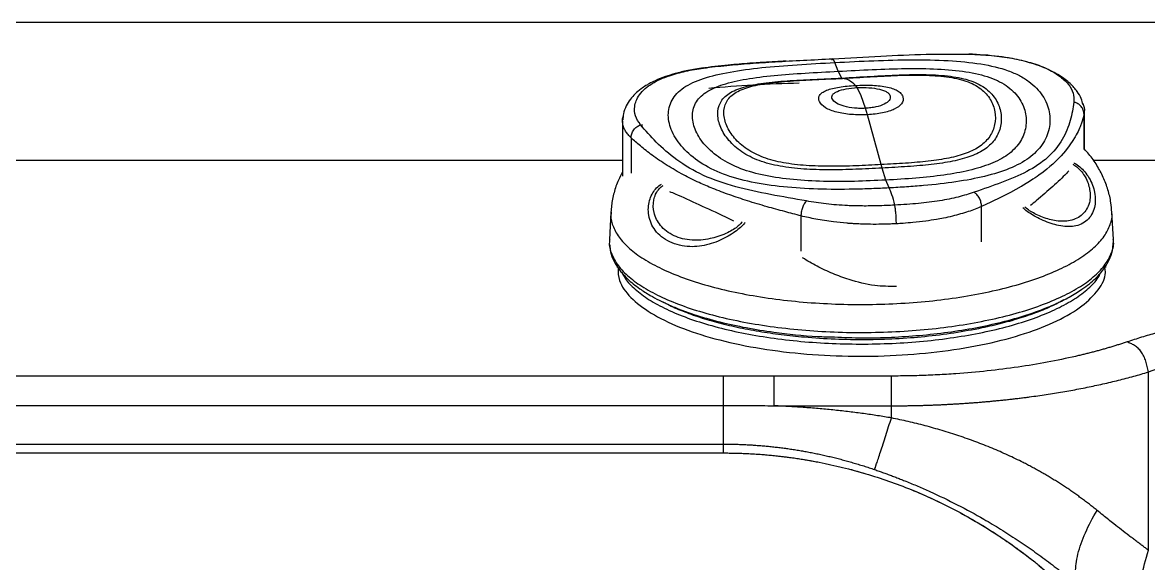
# Model space of a CAD drawing. Extents: x 412 to 492, y 622 to 766.
# Drawn here: x 452.15 to 458.95, y 648.94 to 652.2 of the extents above; entities that cross this region are included whole.
import ezdxf

# ---------------------------------------------------------------- set-up
doc = ezdxf.new("R2010")
doc.units = 0
doc.header["$MEASUREMENT"] = 0
doc.layers.add('1', color=4, linetype='Continuous')
doc.layers.add('GEOMETRY', color=4, linetype='Continuous', lineweight=25)

# ---------------------------------------------------------------- blocks, each defined once
blk = doc.blocks.new('2024 Beam 220V LL')
at = {"layer": 'GEOMETRY'}
for p, q in [((52.0992, 9.4439), (28.2908, 9.4439)), ((45.0904, 9.2252), (45.103, 9.2025)), ((45.1232, 9.1497), (45.103, 9.2025)), ((44.2987, 9.1677), (44.3017, 9.1682)), ((44.3017, 9.1682), (44.3093, 9.1693)), ((45.1443, 9.1089), (45.1232, 9.1497)), ((45.1493, 9.1069), (45.1443, 9.1089)), ((45.2377, 9.0508), (45.2268, 9.0644)), ((45.2623, 9.0014), (45.2377, 9.0508)), ((45.288, 8.9262), (45.2623, 9.0014)), ((45.2994, 8.8874), (45.288, 8.9262)), ((43.8196, 8.85), (43.8198, 8.517)), ((45.3825, 8.5861), (45.2994, 8.8874)), ((46.6081, 8.678), (46.6079, 8.8912)), ((46.6102, 8.6805), (46.61, 8.9117)), ((43.8709, 8.7486), (43.871, 8.5349)), ((28.1595, 8.6127), (43.8197, 8.6127)), ((45.3879, 8.5654), (45.3825, 8.5861)), ((46.6635, 8.6127), (52.2294, 8.6127)), ((45.4099, 8.4925), (45.3879, 8.5654)), ((45.4309, 8.4454), (45.4099, 8.4925)), ((45.9889, 8.1203), (45.9887, 8.3339)), ((46.7857, 8.1346), (46.7762, 8.3002)), ((43.7493, 8.2983), (43.7401, 8.1327)), ((44.8993, 8.0633), (44.8991, 8.2766)), ((43.7422, 8.1326), (43.7414, 8.1275)), ((46.785, 8.1315), (46.7844, 8.1346)), ((46.7853, 8.1301), (46.7857, 8.1346)), ((43.7866, 7.9723), (43.7866, 7.9649)), ((46.7394, 7.9654), (46.7394, 7.9748)), ((44.4294, 7.3098), (35.9586, 7.3098)), ((44.7364, 7.3098), (44.4294, 7.3098)), ((45.444, 7.31), (44.7364, 7.3098)), ((46.9974, 6.2585), (46.9974, 7.3347)), ((35.9586, 7.1331), (44.4294, 7.1332)), ((44.7365, 7.1303), (45.444, 7.1305)), ((45.444, 7.0572), (45.444, 7.1305)), ((35.9586, 6.8993), (44.4294, 6.8993)), ((44.4294, 6.8457), (44.4294, 6.8993)), ((35.9586, 6.8457), (44.4294, 6.8457))]:
    blk.add_line(p, q, dxfattribs=at)
at = {"layer": 'GEOMETRY', "flags": 128}
blk.add_lwpolyline([(46.6079, 8.8912), (46.6026, 8.8685), (46.5945, 8.8418), (46.5841, 8.8139), (46.5805, 8.8055), (46.5765, 8.7964), (46.5719, 8.7866), (46.5667, 8.7762), (46.5609, 8.7652), (46.5544, 8.7536), (46.5472, 8.7414), (46.5471, 8.7412), (46.5465, 8.7403), (46.5449, 8.7377), (46.5188, 8.699), (46.4954, 8.6688), (46.4703, 8.6399), (46.4436, 8.6123), (46.419, 8.5892), (46.4024, 8.5746), (46.383, 8.5586), (46.3605, 8.5412), (46.3348, 8.5224), (46.3244, 8.5152), (46.3125, 8.507), (46.299, 8.4981), (46.2839, 8.4883), (46.2429, 8.4631), (46.2321, 8.4568), (46.2293, 8.4551), (46.2285, 8.4547), (46.2283, 8.4545), (46.2282, 8.4545), (46.2282, 8.4545), (46.2282, 8.4545), (46.2282, 8.4545), (46.2282, 8.4545), (46.2282, 8.4545), (46.2282, 8.4545), (46.2282, 8.4545), (46.163, 8.4185), (46.1081, 8.3904), (46.0445, 8.3597), (45.9887, 8.3339)], dxfattribs=at)
at = {"layer": 'GEOMETRY'}
for points, knots in [([(45.0904, 9.2252), (45.1867, 9.2305), (45.3746, 9.2409), (45.6511, 9.2552), (45.8284, 9.2539), (45.9152, 9.2533)], [0, 0, 0, 0, 0.348997, 0.681232, 1, 1, 1, 1]), ([(46.6023, 8.9474), (46.599, 8.9601), (46.5913, 8.989), (46.5658, 9.0315), (46.5236, 9.0791), (46.4585, 9.1283), (46.3665, 9.1747), (46.2443, 9.2134), (46.0911, 9.2429), (45.9735, 9.2501), (45.912, 9.2539)], [0, 0, 0, 0, 0.062595, 0.143682, 0.243098, 0.360568, 0.49575, 0.647772, 0.815931, 1, 1, 1, 1]), ([(45.9152, 9.2533), (45.9601, 9.2511), (46.0502, 9.2467), (46.1751, 9.2291), (46.2876, 9.2034), (46.3836, 9.1684), (46.4607, 9.124), (46.515, 9.0731), (46.5469, 9.0187), (46.5472, 8.9818), (46.5473, 8.9633)], [0, 0, 0, 0, 0.1244246, 0.2490932, 0.3742319, 0.5000207, 0.6258087, 0.7509418, 0.875597, 1, 1, 1, 1]), ([(45.4309, 8.4454), (45.3952, 8.4436), (45.3235, 8.4402), (45.1777, 8.4361), (44.9955, 8.4366), (44.7872, 8.4495), (44.5943, 8.4781), (44.4238, 8.5254), (44.2836, 8.5963), (44.1792, 8.6855), (44.113, 8.7841), (44.0886, 8.884), (44.1065, 8.9622), (44.1459, 9.0164), (44.2025, 9.0636), (44.3051, 9.1096), (44.4664, 9.1476), (44.6584, 9.1731), (44.8724, 9.1902), (45.026, 9.1984), (45.103, 9.2025)], [0, 0, 0, 0, 0.029643, 0.059522, 0.120413, 0.183089, 0.247109, 0.311775, 0.376549, 0.441075, 0.504721, 0.566825, 0.627136, 0.656836, 0.686449, 0.746249, 0.807749, 0.870944, 0.935257, 1, 1, 1, 1]), ([(44.8088, 9.2107), (44.8027, 9.2104), (44.7859, 9.2096), (44.7463, 9.2077), (44.6787, 9.2037), (44.5785, 9.1971), (44.4476, 9.1871), (44.3507, 9.175), (44.297, 9.1683)], [0, 0, 0, 0, 0.0346703, 0.0963669, 0.2290388, 0.4234678, 0.6800142, 1, 1, 1, 1]), ([(44.3093, 9.1693), (44.3559, 9.1749), (44.4491, 9.1861), (44.5917, 9.1975), (44.7453, 9.2077), (44.9122, 9.2163), (45.0306, 9.2222), (45.0904, 9.2252)], [0, 0, 0, 0, 0.185036, 0.370733, 0.566093, 0.781093, 1, 1, 1, 1]), ([(45.0865, 9.2168), (45.0866, 9.2185), (45.087, 9.2225), (45.0877, 9.2238), (45.0881, 9.2245)], [0, 0, 0, 0, 0.408661, 1, 1, 1, 1]), ([(45.0881, 9.2245), (45.0883, 9.225), (45.0889, 9.227), (45.0897, 9.226), (45.0904, 9.2252)], [0, 0, 0, 0, 0.227495, 1, 1, 1, 1]), ([(45.103, 9.2025), (45.1811, 9.2065), (45.337, 9.2144), (45.5687, 9.2207), (45.7877, 9.2167), (45.9861, 9.1974), (46.1275, 9.1642), (46.2192, 9.1248), (46.2962, 9.0766), (46.3652, 9.003), (46.4047, 8.9038), (46.4033, 8.8018), (46.3619, 8.7049), (46.2807, 8.6224), (46.1623, 8.56), (46.0133, 8.5136), (45.8389, 8.4807), (45.6749, 8.4621), (45.5371, 8.4513), (45.4662, 8.4473), (45.4309, 8.4454)], [0, 0, 0, 0, 0.064743, 0.129056, 0.192251, 0.253751, 0.313551, 0.343164, 0.372864, 0.433175, 0.495279, 0.558925, 0.623451, 0.688225, 0.752891, 0.816911, 0.879587, 0.940478, 0.970357, 1, 1, 1, 1]), ([(44.3098, 9.1704), (44.2773, 9.1653), (44.2164, 9.1558), (44.1405, 9.1373), (44.0747, 9.117), (44.0226, 9.0962), (43.9857, 9.0778), (43.9572, 9.0612), (43.9275, 9.0412), (43.8954, 9.014), (43.8647, 8.9795), (43.8399, 8.9393), (43.8231, 8.8966), (43.8218, 8.8685), (43.8213, 8.8561)], [0, 0, 0, 0, 0.12195, 0.22822, 0.318786, 0.424998, 0.495389, 0.532404, 0.588918, 0.666706, 0.739532, 0.82463, 0.921858, 1, 1, 1, 1]), ([(43.9281, 8.8263), (43.9159, 8.8442), (43.8914, 8.8803), (43.8898, 8.9301), (43.9012, 8.9727), (43.9215, 9.0094), (43.954, 9.0449), (43.9971, 9.076), (44.0466, 9.1017), (44.0985, 9.122), (44.15, 9.1378), (44.2006, 9.1504), (44.2529, 9.1611), (44.291, 9.1667), (44.3093, 9.1693)], [0, 0, 0, 0, 0.1240127, 0.2508125, 0.3263165, 0.4129726, 0.5108766, 0.6002918, 0.684764, 0.7652708, 0.8279869, 0.8852717, 0.9447258, 1, 1, 1, 1]), ([(45.4099, 8.4925), (45.347, 8.4897), (45.2196, 8.4838), (45.0297, 8.4836), (44.8479, 8.4936), (44.6794, 8.5174), (44.5301, 8.5582), (44.4073, 8.6204), (44.3155, 8.6995), (44.2572, 8.787), (44.2354, 8.8757), (44.2534, 8.9584), (44.3167, 9.0261), (44.4242, 9.073), (44.5655, 9.1049), (44.7336, 9.1256), (44.9212, 9.1392), (45.0557, 9.1462), (45.1232, 9.1497)], [0, 0, 0, 0, 0.059283, 0.12012, 0.182823, 0.246927, 0.311703, 0.376589, 0.44122, 0.504935, 0.567041, 0.62727, 0.686322, 0.746017, 0.807491, 0.870736, 0.935145, 1, 1, 1, 1]), ([(45.1232, 9.1497), (45.1917, 9.1533), (45.3281, 9.1605), (45.531, 9.1673), (45.7228, 9.1654), (45.8963, 9.15), (46.0442, 9.1164), (46.1558, 9.0578), (46.227, 8.9798), (46.2611, 8.8918), (46.2594, 8.8011), (46.2228, 8.7153), (46.1516, 8.6429), (46.0482, 8.589), (45.9182, 8.5495), (45.7658, 8.5221), (45.596, 8.5035), (45.4714, 8.4962), (45.4099, 8.4925)], [0, 0, 0, 0, 0.064855, 0.129264, 0.192509, 0.253983, 0.313678, 0.37273, 0.432959, 0.495065, 0.55878, 0.623411, 0.688297, 0.753073, 0.817177, 0.87988, 0.940717, 1, 1, 1, 1]), ([(45.1443, 9.1089), (45.2027, 9.1123), (45.3189, 9.119), (45.4915, 9.1286), (45.6545, 9.1313), (45.802, 9.1224), (45.9277, 9.0965), (46.0223, 9.0462), (46.0823, 8.9769), (46.1106, 8.898), (46.1086, 8.8169), (46.0772, 8.7409), (46.0164, 8.6787), (45.9286, 8.635), (45.8185, 8.6052), (45.6895, 8.586), (45.5458, 8.5738), (45.44, 8.5682), (45.3879, 8.5654)], [0, 0, 0, 0, 0.064924, 0.129448, 0.192792, 0.254253, 0.313766, 0.372564, 0.432667, 0.494807, 0.558638, 0.623371, 0.688315, 0.753176, 0.8174, 0.880176, 0.940944, 1, 1, 1, 1]), ([(45.1493, 9.1069), (45.2052, 9.1102), (45.3165, 9.1166), (45.4817, 9.1256), (45.6377, 9.1281), (45.7789, 9.1194), (45.8992, 9.0944), (45.9898, 9.0463), (46.0473, 8.98), (46.0745, 8.9047), (46.0726, 8.8271), (46.0426, 8.7545), (45.9845, 8.695), (45.9004, 8.6531), (45.7949, 8.6245), (45.6714, 8.6059), (45.5337, 8.5942), (45.4324, 8.5888), (45.3825, 8.5861)], [0, 0, 0, 0, 0.06491, 0.129423, 0.192762, 0.254228, 0.313758, 0.372579, 0.432695, 0.494837, 0.558659, 0.62338, 0.68831, 0.753158, 0.817372, 0.880146, 0.940924, 1, 1, 1, 1]), ([(44.8876, 9.078), (44.7939, 9.0748), (44.6062, 9.0685), (44.4291, 9.0537), (44.3404, 9.0463)], [0, 0, 0, 0, 0.499313, 1, 1, 1, 1]), ([(45.3879, 8.5654), (45.3346, 8.5627), (45.2265, 8.5571), (45.0655, 8.5534), (44.9114, 8.5578), (44.7684, 8.5744), (44.6415, 8.6068), (44.5368, 8.6604), (44.4584, 8.7306), (44.4083, 8.809), (44.3893, 8.8884), (44.4041, 8.9616), (44.4577, 9.0196), (44.5492, 9.0569), (44.6694, 9.0798), (44.8125, 9.0931), (44.9722, 9.1009), (45.0868, 9.1062), (45.1443, 9.1089)], [0, 0, 0, 0, 0.059056, 0.119824, 0.1826, 0.246824, 0.311685, 0.376629, 0.441362, 0.505193, 0.567333, 0.627436, 0.686234, 0.745747, 0.807208, 0.870552, 0.935076, 1, 1, 1, 1]), ([(45.3825, 8.5861), (45.3315, 8.5835), (45.2279, 8.5782), (45.0738, 8.5747), (44.9262, 8.5791), (44.7893, 8.5951), (44.6679, 8.6262), (44.5676, 8.6774), (44.4926, 8.7446), (44.4447, 8.8195), (44.4265, 8.8953), (44.4408, 8.9653), (44.4921, 9.0209), (44.5797, 9.0567), (44.6948, 9.0788), (44.8318, 9.0916), (44.9846, 9.0992), (45.0943, 9.1044), (45.1493, 9.1069)], [0, 0, 0, 0, 0.059076, 0.119854, 0.182628, 0.246842, 0.31169, 0.37662, 0.441341, 0.505163, 0.567305, 0.627421, 0.686242, 0.745772, 0.807238, 0.870577, 0.93509, 1, 1, 1, 1]), ([(45.2994, 8.8874), (45.2833, 8.8869), (45.2508, 8.8858), (45.1857, 8.889), (45.1098, 8.9005), (45.0407, 8.9276), (45.0096, 8.9595), (45.0033, 8.9857), (45.0085, 9.0045), (45.0247, 9.0214), (45.0611, 9.0399), (45.1276, 9.0567), (45.1934, 9.0618), (45.2268, 9.0644)], [0, 0, 0, 0, 0.0602845, 0.1217029, 0.2478329, 0.3761266, 0.5034372, 0.5657915, 0.6267651, 0.6868825, 0.7474662, 0.871992, 1, 1, 1, 1]), ([(45.288, 8.9262), (45.2768, 8.9259), (45.2543, 8.9252), (45.2092, 8.9281), (45.1566, 8.9371), (45.1088, 8.9561), (45.0875, 8.9772), (45.0832, 8.9945), (45.0869, 9.0071), (45.0982, 9.0188), (45.1233, 9.0321), (45.1692, 9.0449), (45.2147, 9.0488), (45.2377, 9.0508)], [0, 0, 0, 0, 0.060425, 0.121921, 0.247978, 0.37605, 0.503212, 0.56559, 0.626665, 0.686933, 0.747641, 0.87219, 1, 1, 1, 1]), ([(45.2268, 9.0644), (45.2612, 9.0654), (45.3291, 9.0672), (45.4085, 9.0581), (45.4587, 9.0441), (45.4873, 9.0295), (45.506, 9.0119), (45.5187, 8.9861), (45.5116, 8.9522), (45.4671, 8.9191), (45.4056, 8.9005), (45.347, 8.8908), (45.3152, 8.8885), (45.2994, 8.8874)], [0, 0, 0, 0, 0.128008, 0.252534, 0.313117, 0.373235, 0.434208, 0.496563, 0.623873, 0.752167, 0.878297, 0.939715, 1, 1, 1, 1]), ([(45.2377, 9.0508), (45.2615, 9.0513), (45.3084, 9.0522), (45.3633, 9.0446), (45.398, 9.0344), (45.4178, 9.0244), (45.4309, 9.0127), (45.4397, 8.9956), (45.435, 8.9732), (45.4042, 8.95), (45.3615, 8.9361), (45.3209, 8.9287), (45.2989, 8.927), (45.288, 8.9262)], [0, 0, 0, 0, 0.12781, 0.252359, 0.313067, 0.373335, 0.43441, 0.496788, 0.62395, 0.752022, 0.878079, 0.939575, 1, 1, 1, 1]), ([(46.5473, 8.9633), (46.5415, 8.9267), (46.5296, 8.852), (46.4809, 8.7337), (46.395, 8.6258), (46.269, 8.5424), (46.1163, 8.479), (46.0007, 8.4391), (45.9441, 8.4195)], [0, 0, 0, 0, 0.159463, 0.325585, 0.499998, 0.674409, 0.840557, 1, 1, 1, 1]), ([(46.6079, 8.8912), (46.6071, 8.8992), (46.6055, 8.9157), (46.592, 8.938), (46.5743, 8.9529), (46.5585, 8.9604), (46.5503, 8.9625), (46.5473, 8.9633)], [0, 0, 0, 0, 0.2426917, 0.4996307, 0.7582342, 0.9100196, 1, 1, 1, 1]), ([(46.5983, 8.9549), (46.6007, 8.951), (46.6139, 8.93), (46.6106, 8.9086), (46.6079, 8.8912)], [0, 0, 0, 0, 0.184453, 1, 1, 1, 1]), ([(43.8709, 8.7486), (43.8645, 8.7549), (43.8517, 8.7678), (43.8374, 8.788), (43.8267, 8.8092), (43.8203, 8.8313), (43.8193, 8.8532), (43.8201, 8.8687), (43.823, 8.8765), (43.8233, 8.8773)], [0, 0, 0, 0, 0.1574874, 0.3186642, 0.4835319, 0.652092, 0.8243455, 0.9807521, 1, 1, 1, 1]), ([(43.8709, 8.7486), (43.8716, 8.7567), (43.8731, 8.7733), (43.8859, 8.7967), (43.9047, 8.8159), (43.9205, 8.8229), (43.9281, 8.8263)], [0, 0, 0, 0, 0.244901, 0.502445, 0.760725, 1, 1, 1, 1]), ([(44.9308, 8.3668), (44.8574, 8.3796), (44.7078, 8.4057), (44.4963, 8.4499), (44.303, 8.5165), (44.1437, 8.6115), (44.0202, 8.7207), (43.9583, 8.7916), (43.9281, 8.8263)], [0, 0, 0, 0, 0.1595, 0.325636, 0.500001, 0.674397, 0.84055, 1, 1, 1, 1]), ([(43.9392, 8.8162), (43.9385, 8.8186), (43.9371, 8.8237), (43.9392, 8.8285), (43.9402, 8.8309)], [0, 0, 0, 0, 0.487366, 1, 1, 1, 1]), ([(44.8991, 8.2766), (44.8656, 8.2853), (44.7953, 8.3035), (44.6866, 8.3333), (44.5754, 8.3666), (44.4658, 8.4032), (44.3688, 8.4398), (44.2755, 8.4798), (44.1824, 8.5264), (44.0868, 8.5819), (44.0002, 8.6405), (43.9277, 8.697), (43.8892, 8.732), (43.8709, 8.7486)], [0, 0, 0, 0, 0.072424, 0.15181, 0.245393, 0.334002, 0.423734, 0.500008, 0.594022, 0.701323, 0.812004, 0.910748, 1, 1, 1, 1]), ([(46.7762, 8.3002), (46.7746, 8.3188), (46.7708, 8.3641), (46.7542, 8.4348), (46.7258, 8.5108), (46.6865, 8.5831), (46.6475, 8.6398), (46.6194, 8.6694), (46.6102, 8.6792)], [0, 0, 0, 0, 0.128777, 0.314206, 0.502947, 0.697393, 0.900656, 1, 1, 1, 1]), ([(46.5481, 8.5963), (46.549, 8.5959), (46.5615, 8.59), (46.5844, 8.572), (46.6147, 8.5421), (46.6509, 8.4896), (46.6788, 8.4115), (46.6763, 8.318), (46.6329, 8.245), (46.5571, 8.2082), (46.4633, 8.2128), (46.3804, 8.2397), (46.3195, 8.2685), (46.2818, 8.2911), (46.2549, 8.3107), (46.2426, 8.3221), (46.2391, 8.3253)], [0, 0, 0, 0, 0.002476, 0.036201, 0.074133, 0.118076, 0.222866, 0.348188, 0.495085, 0.64181, 0.766879, 0.871521, 0.915342, 0.952975, 0.986531, 1, 1, 1, 1]), ([(46.5406, 8.5881), (46.5425, 8.5871), (46.5536, 8.5818), (46.573, 8.5662), (46.5968, 8.5412), (46.6257, 8.4962), (46.6482, 8.4292), (46.645, 8.3475), (46.6032, 8.2812), (46.5338, 8.2441), (46.4487, 8.2416), (46.3747, 8.2607), (46.321, 8.2839), (46.2879, 8.3024), (46.2638, 8.3183), (46.2529, 8.3279), (46.2498, 8.3307)], [0, 0, 0, 0, 0.006205, 0.035772, 0.07028, 0.111683, 0.213867, 0.340841, 0.495216, 0.649117, 0.774882, 0.876778, 0.919142, 0.955697, 0.987313, 1, 1, 1, 1]), ([(43.8198, 8.5434), (43.8109, 8.5266), (43.7898, 8.4867), (43.7671, 8.4177), (43.7534, 8.3519), (43.7504, 8.3118), (43.7493, 8.2983)], [0, 0, 0, 0, 0.22502, 0.536746, 0.84428, 1, 1, 1, 1]), ([(46.5171, 8.5486), (46.5116, 8.5428), (46.4867, 8.5168), (46.4209, 8.4554), (46.3477, 8.3916), (46.2959, 8.3486), (46.2846, 8.3392)], [0, 0, 0, 0, 0.110469, 0.500334, 0.890267, 1, 1, 1, 1]), ([(44.5592, 8.2372), (44.5569, 8.234), (44.548, 8.2216), (44.5241, 8.1993), (44.4883, 8.1719), (44.4445, 8.1459), (44.3949, 8.1226), (44.3401, 8.1038), (44.2825, 8.0921), (44.2222, 8.0894), (44.1621, 8.0976), (44.1048, 8.1178), (44.0548, 8.1481), (44.0166, 8.1869), (43.9906, 8.2312), (43.9767, 8.2775), (43.9739, 8.3242), (43.9808, 8.3674), (43.9955, 8.4059), (44.0176, 8.4379), (44.0382, 8.4589), (44.052, 8.467), (44.0548, 8.4687)], [0, 0, 0, 0, 0.011951, 0.0465, 0.084999, 0.128599, 0.177336, 0.231111, 0.291633, 0.354324, 0.426833, 0.502897, 0.578816, 0.651958, 0.714918, 0.776474, 0.830753, 0.879487, 0.922254, 0.95885, 0.991356, 1, 1, 1, 1]), ([(44.5429, 8.2416), (44.5404, 8.2382), (44.5325, 8.2276), (44.5117, 8.2095), (44.4805, 8.1884), (44.4247, 8.1604), (44.3402, 8.1336), (44.2306, 8.125), (44.1262, 8.1516), (44.0465, 8.2108), (44.0063, 8.289), (44.0028, 8.3572), (44.017, 8.4054), (44.0346, 8.4335), (44.0514, 8.452), (44.0629, 8.4592), (44.0654, 8.4607)], [0, 0, 0, 0, 0.014022, 0.044261, 0.079478, 0.121596, 0.224946, 0.35159, 0.502181, 0.652825, 0.779349, 0.882582, 0.924932, 0.960851, 0.99156, 1, 1, 1, 1]), ([(45.4642, 8.3415), (45.4587, 8.3644), (45.4478, 8.4101), (45.4365, 8.4336), (45.4309, 8.4454)], [0, 0, 0, 0, 0.499975, 1, 1, 1, 1]), ([(44.4919, 8.2452), (44.4754, 8.2532), (44.4002, 8.2896), (44.2816, 8.3435), (44.1692, 8.3956), (44.1168, 8.4176), (44.1052, 8.4225)], [0, 0, 0, 0, 0.109909, 0.499461, 0.889317, 1, 1, 1, 1]), ([(45.9441, 8.4195), (45.913, 8.4094), (45.8507, 8.3891), (45.7363, 8.3664), (45.607, 8.3501), (45.5128, 8.3445), (45.4642, 8.3415)], [0, 0, 0, 0, 0.242379, 0.485105, 0.734918, 1, 1, 1, 1]), ([(45.9887, 8.3339), (45.9881, 8.3421), (45.9867, 8.3588), (45.9767, 8.384), (45.9621, 8.4058), (45.95, 8.415), (45.9441, 8.4195)], [0, 0, 0, 0, 0.2449, 0.5024435, 0.7607246, 1, 1, 1, 1]), ([(43.7517, 8.2983), (43.7507, 8.2926), (43.7453, 8.2631), (43.7614, 8.2096), (43.8007, 8.1396), (43.8671, 8.072), (43.9569, 8.0082), (44.0691, 7.9491), (44.2017, 7.8959), (44.3525, 7.8494), (44.5189, 7.8103), (44.698, 7.7795), (44.8867, 7.7573), (45.0819, 7.7443), (45.2802, 7.7405), (45.4782, 7.7461), (45.6725, 7.761), (45.8598, 7.7849), (46.0369, 7.8175), (46.2007, 7.858), (46.3485, 7.906), (46.4777, 7.9604), (46.5862, 8.0205), (46.6718, 8.0852), (46.734, 8.1533), (46.7683, 8.2237), (46.7815, 8.2732), (46.7758, 8.2986), (46.7754, 8.3002)], [0, 0, 0, 0, 0.009941, 0.051075, 0.092209, 0.133343, 0.174477, 0.215611, 0.256746, 0.29788, 0.339014, 0.380148, 0.421282, 0.462416, 0.50355, 0.544684, 0.585818, 0.626952, 0.668086, 0.70922, 0.750354, 0.791488, 0.832623, 0.873757, 0.914891, 0.956025, 0.997159, 1, 1, 1, 1]), ([(44.8991, 8.2766), (44.8996, 8.2848), (44.9006, 8.3016), (44.9076, 8.328), (44.9169, 8.3482), (44.925, 8.3604), (44.9292, 8.365), (44.9308, 8.3668)], [0, 0, 0, 0, 0.242692, 0.499631, 0.758234, 0.910016, 1, 1, 1, 1]), ([(45.4642, 8.3415), (45.43, 8.34), (45.365, 8.337), (45.269, 8.3359), (45.1638, 8.3386), (45.0479, 8.3474), (44.9698, 8.3603), (44.9308, 8.3668)], [0, 0, 0, 0, 0.1848047, 0.3513736, 0.5151831, 0.7577684, 1, 1, 1, 1]), ([(45.4741, 8.2291), (45.474, 8.239), (45.4737, 8.2592), (45.4715, 8.2911), (45.4683, 8.3204), (45.4655, 8.3346), (45.4642, 8.3415)], [0, 0, 0, 0, 0.2457082, 0.5028899, 0.7585142, 1, 1, 1, 1]), ([(45.9887, 8.3339), (45.9763, 8.3285), (45.951, 8.3175), (45.9087, 8.3022), (45.8626, 8.2878), (45.8124, 8.2746), (45.7634, 8.2638), (45.7098, 8.2539), (45.6486, 8.2445), (45.581, 8.2368), (45.5214, 8.2318), (45.4879, 8.2299), (45.4741, 8.2291)], [0, 0, 0, 0, 0.0949888, 0.1924739, 0.2924563, 0.3949369, 0.4999165, 0.5777249, 0.6958394, 0.8310977, 0.930646, 1, 1, 1, 1]), ([(45.4741, 8.2291), (45.4621, 8.2285), (45.4327, 8.2271), (45.3802, 8.2257), (45.3201, 8.2255), (45.2633, 8.227), (45.2201, 8.2291), (45.1937, 8.2309), (45.1807, 8.2318), (45.1764, 8.2321), (45.1478, 8.2344), (45.0831, 8.2411), (44.9897, 8.2552), (44.928, 8.2698), (44.8991, 8.2766)], [0, 0, 0, 0, 0.0603307, 0.1474245, 0.2612732, 0.3586497, 0.4309371, 0.478129, 0.492313, 0.4970518, 0.5002217, 0.6382706, 0.831092, 1, 1, 1, 1]), ([(43.7414, 8.1275), (43.7408, 8.1244), (43.7359, 8.0974), (43.7514, 8.0463), (43.7896, 7.9757), (43.8555, 7.9076), (43.9449, 7.8432), (44.057, 7.7836), (44.1896, 7.7298), (44.3407, 7.6827), (44.5075, 7.6431), (44.6872, 7.6117), (44.8769, 7.5891), (45.073, 7.5757), (45.2727, 7.571), (45.405, 7.5758), (45.4712, 7.5783)], [0, 0, 0, 0, 0.009889, 0.086051, 0.162214, 0.238376, 0.314538, 0.390701, 0.466863, 0.543026, 0.619188, 0.69535, 0.771513, 0.847675, 0.923838, 1, 1, 1, 1]), ([(43.7432, 8.1015), (43.7438, 8.0875), (43.7453, 8.055), (43.7638, 8.0101), (43.7856, 7.9722), (43.8053, 7.945), (43.8254, 7.9212), (43.8511, 7.8949), (43.8839, 7.8662), (43.9283, 7.8327), (43.9808, 7.7995), (44.0379, 7.7687), (44.0958, 7.7411), (44.165, 7.7122), (44.2679, 7.6752), (44.4019, 7.6366), (44.5646, 7.6009), (44.7607, 7.5698), (44.9407, 7.5494), (45.0659, 7.5465), (45.0999, 7.5457)], [0, 0, 0, 0, 0.045915, 0.10713, 0.149008, 0.175136, 0.203612, 0.236914, 0.274918, 0.316281, 0.373099, 0.416223, 0.454494, 0.503649, 0.56166, 0.654457, 0.740418, 0.825513, 0.952571, 1, 1, 1, 1]), ([(45.0999, 7.5457), (45.1562, 7.5433), (45.2707, 7.5384), (45.4433, 7.5435), (45.6166, 7.5546), (45.7874, 7.5737), (45.9543, 7.6005), (46.1148, 7.6353), (46.2514, 7.6742), (46.3605, 7.713), (46.4455, 7.749), (46.5241, 7.7884), (46.5889, 7.828), (46.64, 7.8659), (46.6772, 7.8986), (46.7086, 7.9315), (46.7378, 7.9691), (46.7636, 8.0145), (46.7824, 8.0645), (46.7835, 8.0992), (46.784, 8.115)], [0, 0, 0, 0, 0.067659, 0.137501, 0.205976, 0.277787, 0.3504, 0.423594, 0.500341, 0.556255, 0.604577, 0.654045, 0.712531, 0.751189, 0.786974, 0.822129, 0.857209, 0.901504, 0.95525, 1, 1, 1, 1]), ([(45.4712, 7.5783), (45.5367, 7.5825), (45.6676, 7.5909), (45.8562, 7.6151), (46.0349, 7.6474), (46.2003, 7.6879), (46.3497, 7.7359), (46.4805, 7.7904), (46.5905, 7.8507), (46.6776, 7.9156), (46.7412, 7.984), (46.7767, 8.0548), (46.7907, 8.1045), (46.7853, 8.1299), (46.785, 8.1315)], [0, 0, 0, 0, 0.090368, 0.180735, 0.271103, 0.36147, 0.451838, 0.542206, 0.632573, 0.722941, 0.813308, 0.903676, 0.994044, 1, 1, 1, 1]), ([(43.7923, 7.9615), (43.7929, 7.9362), (43.7944, 7.876), (43.8628, 7.7834), (43.9845, 7.6882), (44.1573, 7.6036), (44.372, 7.5328), (44.6212, 7.4784), (44.8949, 7.4427), (45.1828, 7.4269), (45.4738, 7.4317), (45.7568, 7.4569), (46.0207, 7.5015), (46.2555, 7.5639), (46.4519, 7.6415), (46.6038, 7.7315), (46.6999, 7.8303), (46.7431, 7.9092), (46.7354, 7.9535), (46.7337, 7.9631)], [0, 0, 0, 0, 0.045268, 0.107768, 0.170268, 0.232768, 0.295268, 0.357768, 0.420268, 0.482768, 0.545268, 0.607768, 0.670268, 0.732768, 0.795268, 0.857768, 0.920268, 0.982768, 1, 1, 1, 1]), ([(45.4743, 7.8499), (45.4307, 7.8506), (45.334, 7.8522), (45.2042, 7.8852), (45.0885, 7.9274), (44.9938, 7.9714), (44.9364, 8.006), (44.9078, 8.0233)], [0, 0, 0, 0, 0.2145729, 0.4759394, 0.6493486, 0.8256873, 1, 1, 1, 1]), ([(43.8191, 7.9293), (43.8258, 7.9165), (43.8445, 7.8809), (43.9024, 7.825), (43.9891, 7.7626), (44.0988, 7.7051), (44.2281, 7.6531), (44.3752, 7.6077), (44.5374, 7.5697), (44.7121, 7.5396), (44.8962, 7.518), (45.0866, 7.5053), (45.28, 7.5016), (45.4731, 7.5071), (45.6626, 7.5216), (45.8452, 7.5449), (46.0179, 7.5766), (46.1777, 7.6162), (46.3219, 7.6629), (46.4478, 7.7161), (46.5539, 7.7747), (46.6363, 7.8378), (46.6878, 7.8904), (46.7028, 7.9221), (46.7069, 7.9309)], [0, 0, 0, 0, 0.026705, 0.074453, 0.122201, 0.169949, 0.217697, 0.265445, 0.313193, 0.360941, 0.408689, 0.456437, 0.504186, 0.551934, 0.599682, 0.64743, 0.695178, 0.742926, 0.790674, 0.838422, 0.88617, 0.933918, 0.981666, 1, 1, 1, 1]), ([(46.4835, 7.7691), (46.4657, 7.7592), (46.4212, 7.7342), (46.3352, 7.6979), (46.2296, 7.6607), (46.1145, 7.6278), (45.9801, 7.5966), (45.8245, 7.5686), (45.6493, 7.5463), (45.4702, 7.5325), (45.2877, 7.5274), (45.1023, 7.5308), (44.9312, 7.5417), (44.778, 7.558), (44.642, 7.5777), (44.5115, 7.6025), (44.388, 7.6323), (44.2736, 7.6665), (44.1718, 7.7049), (44.1022, 7.7351), (44.0709, 7.7529), (44.0653, 7.7561)], [0, 0, 0, 0, 0.034469, 0.086265, 0.138507, 0.189128, 0.240048, 0.30603, 0.371145, 0.434437, 0.497721, 0.562835, 0.628825, 0.679736, 0.730366, 0.7826, 0.834405, 0.886202, 0.938436, 0.989053, 1, 1, 1, 1]), ([(48.5522, 7.759), (48.5418, 7.759), (48.5211, 7.759), (48.49, 7.7588), (48.459, 7.7584), (48.428, 7.7579), (48.397, 7.7572), (48.3661, 7.7564), (48.3352, 7.7555), (48.3044, 7.7544), (48.2736, 7.7532), (48.2428, 7.7518), (48.212, 7.7503), (48.1813, 7.7486), (48.1506, 7.7468), (48.12, 7.7448), (48.024, 7.7382), (47.8639, 7.724), (47.6453, 7.6963), (47.4342, 7.6613), (47.2831, 7.6298), (47.186, 7.6068), (47.1384, 7.595), (47.0915, 7.5827), (47.0453, 7.5701), (46.9999, 7.5572), (46.9551, 7.5438), (46.911, 7.53), (46.8823, 7.5206), (46.868, 7.5158)], [0, 0, 0, 0, 0.016755, 0.033492, 0.050217, 0.06693, 0.083635, 0.100335, 0.117033, 0.133732, 0.150435, 0.167145, 0.183864, 0.200597, 0.217344, 0.23411, 0.250898, 0.375278, 0.499955, 0.624823, 0.750183, 0.781296, 0.812411, 0.843542, 0.874706, 0.905919, 0.937195, 0.96855, 1, 1, 1, 1]), ([(46.9974, 7.3346), (47.005, 7.3374), (47.0202, 7.3429), (47.0432, 7.3509), (47.0664, 7.3589), (47.0898, 7.3667), (47.1134, 7.3743), (47.1371, 7.3818), (47.1609, 7.3892), (47.1849, 7.3964), (47.2091, 7.4034), (47.2334, 7.4104), (47.2579, 7.4172), (47.2825, 7.4238), (47.3072, 7.4303), (47.332, 7.4367), (47.357, 7.4429), (47.382, 7.449), (47.4072, 7.4549), (47.4325, 7.4607), (47.4579, 7.4664), (47.4834, 7.4719), (47.509, 7.4773), (47.5346, 7.4825), (47.5604, 7.4876), (47.5862, 7.4926), (47.6121, 7.4974), (47.638, 7.502), (47.6641, 7.5065), (47.6901, 7.5109), (47.7255, 7.5167), (47.7703, 7.5235), (47.8247, 7.5312), (47.8796, 7.5384), (47.9347, 7.545), (47.9901, 7.551), (48.0457, 7.5564), (48.1016, 7.5613), (48.1576, 7.5656), (48.2138, 7.5693), (48.2701, 7.5724), (48.3264, 7.575), (48.3829, 7.577), (48.4393, 7.5784), (48.4957, 7.5793), (48.5333, 7.5794), (48.5521, 7.5795)], [0, 0, 0, 0, 0.018105, 0.036148, 0.054129, 0.072048, 0.089905, 0.107701, 0.125435, 0.143109, 0.160723, 0.178277, 0.195771, 0.213206, 0.230582, 0.247899, 0.265158, 0.282359, 0.299502, 0.316588, 0.333618, 0.350591, 0.367508, 0.384369, 0.401174, 0.417925, 0.434622, 0.451264, 0.467852, 0.484387, 0.500869, 0.534715, 0.568464, 0.602118, 0.635682, 0.66916, 0.702554, 0.735869, 0.769109, 0.802278, 0.835378, 0.868415, 0.901391, 0.934312, 0.96718, 1, 1, 1, 1]), ([(46.868, 7.5158), (46.8604, 7.5133), (46.8454, 7.5084), (46.8226, 7.501), (46.7995, 7.4939), (46.7762, 7.4868), (46.7527, 7.4798), (46.729, 7.473), (46.705, 7.4663), (46.6808, 7.4598), (46.6564, 7.4533), (46.6317, 7.447), (46.6069, 7.4409), (46.5818, 7.4348), (46.51, 7.418), (46.3881, 7.3926), (46.2097, 7.363), (46.0246, 7.3396), (45.8791, 7.3266), (45.7781, 7.32), (45.7227, 7.3169), (45.6672, 7.3144), (45.6116, 7.3124), (45.5558, 7.311), (45.4999, 7.3102), (45.4626, 7.31), (45.444, 7.31)], [0, 0, 0, 0, 0.019484, 0.038927, 0.058332, 0.077702, 0.097042, 0.116354, 0.135643, 0.154911, 0.174163, 0.193402, 0.212632, 0.231857, 0.251079, 0.376133, 0.500238, 0.625693, 0.750383, 0.786171, 0.821873, 0.857514, 0.893121, 0.928721, 0.964338, 1, 1, 1, 1]), ([(46.9974, 7.3346), (46.9952, 7.3453), (46.993, 7.356), (46.9877, 7.3776), (46.9848, 7.3884), (46.9778, 7.4096), (46.9737, 7.4199), (46.9645, 7.4392), (46.9594, 7.4482), (46.9479, 7.4643), (46.9415, 7.4715), (46.9278, 7.4842), (46.9206, 7.4896), (46.9057, 7.4991), (46.8981, 7.5031), (46.8829, 7.51), (46.8754, 7.5129), (46.868, 7.5158)], [0, 0, 0, 0, 0.125, 0.125, 0.25, 0.25, 0.375, 0.375, 0.5, 0.5, 0.625, 0.625, 0.75, 0.75, 0.875, 0.875, 1, 1, 1, 1]), ([(44.4294, 7.1332), (44.4294, 7.1403), (44.4294, 7.1484), (44.4294, 7.1667), (44.4294, 7.1769), (44.4294, 7.1978), (44.4294, 7.2085), (44.4294, 7.2286), (44.4294, 7.238), (44.4294, 7.2629), (44.4294, 7.2755), (44.4294, 7.2905), (44.4294, 7.2949), (44.4294, 7.3027), (44.4294, 7.3063), (44.4294, 7.3098)], [0, 0, 0, 0, 0.125, 0.125, 0.25, 0.25, 0.375, 0.375, 0.5, 0.5, 0.75, 0.75, 0.875, 0.875, 1, 1, 1, 1]), ([(44.7365, 7.1303), (44.7365, 7.1402), (44.7365, 7.1502), (44.7365, 7.1703), (44.7365, 7.1804), (44.7365, 7.2004), (44.7365, 7.2101), (44.7365, 7.2287), (44.7364, 7.2374), (44.7364, 7.2533), (44.7364, 7.2606), (44.7364, 7.2737), (44.7364, 7.2796), (44.7364, 7.29), (44.7364, 7.2945), (44.7364, 7.3027), (44.7364, 7.3063), (44.7364, 7.3098)], [0, 0, 0, 0, 0.125, 0.125, 0.25, 0.25, 0.375, 0.375, 0.5, 0.5, 0.625, 0.625, 0.75, 0.75, 0.875, 0.875, 1, 1, 1, 1]), ([(45.444, 7.1305), (45.4537, 7.1305), (45.4731, 7.1305), (45.5022, 7.1307), (45.5313, 7.131), (45.5604, 7.1315), (45.5896, 7.1321), (45.6187, 7.1328), (45.6478, 7.1336), (45.6769, 7.1346), (45.706, 7.1357), (45.7351, 7.1369), (45.7642, 7.1382), (45.7933, 7.1397), (45.8223, 7.1413), (45.8513, 7.143), (45.8802, 7.1449), (45.9091, 7.1468), (45.938, 7.149), (45.9668, 7.1512), (45.9955, 7.1535), (46.0242, 7.156), (46.0528, 7.1587), (46.0814, 7.1614), (46.1098, 7.1643), (46.1382, 7.1673), (46.1666, 7.1704), (46.1948, 7.1736), (46.2229, 7.177), (46.2509, 7.1805), (46.2865, 7.1852), (46.3294, 7.1911), (46.3796, 7.1984), (46.4296, 7.2062), (46.4792, 7.2145), (46.5286, 7.2232), (46.5776, 7.2323), (46.6263, 7.2419), (46.6745, 7.252), (46.7223, 7.2624), (46.7696, 7.2734), (46.8164, 7.2847), (46.8627, 7.2965), (46.9083, 7.3088), (46.9534, 7.3215), (46.9827, 7.3302), (46.9974, 7.3346)], [0, 0, 0, 0, 0.017017, 0.034048, 0.051093, 0.068153, 0.085228, 0.102318, 0.119424, 0.136547, 0.153686, 0.170842, 0.188015, 0.205206, 0.222415, 0.239643, 0.25689, 0.274156, 0.291442, 0.308747, 0.326073, 0.34342, 0.360788, 0.378178, 0.395589, 0.413023, 0.430479, 0.447958, 0.465461, 0.482987, 0.500537, 0.532436, 0.564525, 0.596808, 0.629287, 0.661962, 0.694838, 0.727914, 0.761194, 0.794679, 0.828371, 0.862272, 0.896384, 0.930708, 0.965246, 1, 1, 1, 1]), ([(45.444, 7.1305), (45.444, 7.1404), (45.444, 7.1503), (45.444, 7.1704), (45.444, 7.1805), (45.444, 7.2005), (45.444, 7.2103), (45.444, 7.2288), (45.444, 7.2375), (45.444, 7.2535), (45.444, 7.2607), (45.444, 7.2739), (45.444, 7.2797), (45.444, 7.2901), (45.444, 7.2947), (45.444, 7.3028), (45.444, 7.3064), (45.444, 7.31)], [0, 0, 0, 0, 0.125, 0.125, 0.25, 0.25, 0.375, 0.375, 0.5, 0.5, 0.625, 0.625, 0.75, 0.75, 0.875, 0.875, 1, 1, 1, 1]), ([(44.4294, 7.1332), (44.4552, 7.1331), (44.5066, 7.1331), (44.5835, 7.1325), (44.6601, 7.1317), (44.711, 7.1308), (44.7365, 7.1304)], [0, 0, 0, 0, 0.251706, 0.50216, 0.751532, 1, 1, 1, 1]), ([(44.4294, 6.8993), (44.4294, 6.9038), (44.4294, 6.9126), (44.4294, 6.9397), (44.4294, 6.9581), (44.4294, 7.0018), (44.4294, 7.0271), (44.4294, 7.0798), (44.4294, 7.1071), (44.4294, 7.1332)], [0, 0, 0, 0, 0.25, 0.25, 0.5, 0.5, 0.75, 0.75, 1, 1, 1, 1]), ([(45.444, 7.0572), (45.4302, 7.0595), (45.4025, 7.0643), (45.3608, 7.0709), (45.3186, 7.0772), (45.2761, 7.0832), (45.2332, 7.0889), (45.1899, 7.0943), (45.1463, 7.0993), (45.1022, 7.104), (45.0578, 7.1085), (45.013, 7.1125), (44.9679, 7.1163), (44.9223, 7.1198), (44.8764, 7.1229), (44.8301, 7.1257), (44.7834, 7.1282), (44.7522, 7.1296), (44.7365, 7.1303)], [0, 0, 0, 0, 0.058958, 0.118368, 0.178234, 0.238562, 0.299356, 0.360619, 0.422357, 0.484574, 0.547273, 0.610459, 0.674135, 0.738305, 0.802973, 0.868142, 0.933817, 1, 1, 1, 1]), ([(45.3425, 6.7454), (45.3447, 6.7513), (45.3488, 6.763), (45.358, 6.7902), (45.3615, 6.8008), (45.3695, 6.8249), (45.3739, 6.8384), (45.3834, 6.8677), (45.3885, 6.8834), (45.3992, 6.9164), (45.4047, 6.9337), (45.4216, 6.9864), (45.4331, 7.0227), (45.444, 7.0572)], [0, 0, 0, 0, 0.25, 0.25, 0.375, 0.375, 0.5, 0.5, 0.625, 0.625, 0.75, 0.75, 1, 1, 1, 1]), ([(46.6866, 6.4992), (46.679, 6.5054), (46.6638, 6.5176), (46.6406, 6.5358), (46.6172, 6.5536), (46.5936, 6.5712), (46.5698, 6.5885), (46.5457, 6.6055), (46.5215, 6.6222), (46.497, 6.6387), (46.4722, 6.6549), (46.4473, 6.6708), (46.4222, 6.6864), (46.3968, 6.7017), (46.3712, 6.7168), (46.3454, 6.7316), (46.3195, 6.7461), (46.2933, 6.7603), (46.2669, 6.7743), (46.2189, 6.7989), (46.148, 6.8331), (46.0524, 6.8748), (45.9539, 6.9136), (45.8698, 6.9433), (45.8017, 6.9654), (45.7506, 6.9812), (45.6995, 6.9961), (45.6483, 7.0101), (45.5972, 7.0232), (45.5461, 7.0354), (45.4951, 7.0468), (45.461, 7.0538), (45.444, 7.0572)], [0, 0, 0, 0, 0.022568, 0.045084, 0.067549, 0.089966, 0.112337, 0.134662, 0.156943, 0.179183, 0.201383, 0.223544, 0.245669, 0.267759, 0.289816, 0.311841, 0.333837, 0.355806, 0.377748, 0.399666, 0.474497, 0.549801, 0.62565, 0.702116, 0.740143, 0.777928, 0.815479, 0.852803, 0.88991, 0.926805, 0.963499, 1, 1, 1, 1]), ([(44.4294, 6.8993), (44.4393, 6.8992), (44.4591, 6.8992), (44.4889, 6.8987), (44.5188, 6.8979), (44.549, 6.8967), (44.5793, 6.8952), (44.6097, 6.8934), (44.6403, 6.8912), (44.6711, 6.8887), (44.702, 6.8858), (44.7331, 6.8825), (44.7642, 6.8789), (44.7955, 6.8749), (44.827, 6.8706), (44.8585, 6.8658), (44.8901, 6.8607), (44.9219, 6.8552), (44.9537, 6.8493), (44.9857, 6.8429), (45.0177, 6.8362), (45.0497, 6.8291), (45.0819, 6.8216), (45.1142, 6.8136), (45.1465, 6.8052), (45.179, 6.7964), (45.2115, 6.7872), (45.2441, 6.7774), (45.2769, 6.7673), (45.3097, 6.7566), (45.3315, 6.7492), (45.3425, 6.7454)], [0, 0, 0, 0, 0.031679, 0.063556, 0.09563, 0.127902, 0.160371, 0.193038, 0.225902, 0.258964, 0.292222, 0.325676, 0.359327, 0.393172, 0.427212, 0.461446, 0.495874, 0.530494, 0.565305, 0.600307, 0.635498, 0.670887, 0.706488, 0.742309, 0.77836, 0.814648, 0.851185, 0.887979, 0.925041, 0.962381, 1, 1, 1, 1]), ([(44.4294, 6.8457), (44.4408, 6.8456), (44.4637, 6.8455), (44.498, 6.8449), (44.5322, 6.844), (44.5664, 6.8426), (44.6006, 6.8409), (44.6347, 6.8388), (44.6688, 6.8362), (44.7029, 6.8333), (44.7369, 6.83), (44.7709, 6.8263), (44.8049, 6.8223), (44.8388, 6.8178), (44.8727, 6.813), (44.9066, 6.8077), (44.9405, 6.8021), (44.9743, 6.7961), (45.0442, 6.7829), (45.1497, 6.7597), (45.2896, 6.7217), (45.4278, 6.6769), (45.5638, 6.6255), (45.6972, 6.5677), (45.8272, 6.5038), (45.9538, 6.4338), (46.0539, 6.3719), (46.1295, 6.3215), (46.1821, 6.2848), (46.2338, 6.2469), (46.2848, 6.2079), (46.335, 6.1678), (46.3844, 6.1266), (46.433, 6.0842), (46.4809, 6.0407), (46.5121, 6.0109), (46.5277, 5.9959)], [0, 0, 0, 0, 0.014781, 0.02955, 0.044308, 0.059058, 0.073801, 0.088539, 0.103274, 0.118009, 0.132744, 0.147482, 0.162224, 0.176973, 0.191731, 0.206499, 0.221279, 0.236074, 0.250884, 0.313285, 0.37567, 0.438187, 0.500979, 0.563623, 0.625993, 0.688236, 0.750496, 0.778112, 0.805724, 0.833347, 0.860992, 0.888672, 0.916401, 0.94419, 0.972052, 1, 1, 1, 1]), ([(44.4294, 6.8457), (44.5266, 6.8457), (44.6235, 6.841), (44.7681, 6.827), (44.8162, 6.8212), (44.9123, 6.8072), (44.9606, 6.7989), (45.1029, 6.7712), (45.1966, 6.7481), (45.3817, 6.693), (45.4734, 6.6609), (45.9239, 6.4783), (46.2482, 6.2667), (46.5277, 5.9959)], [0, 0, 0, 0, 0.125, 0.125, 0.1875, 0.1875, 0.25, 0.25, 0.375, 0.375, 0.5, 0.5, 1, 1, 1, 1]), ([(45.3425, 6.7454), (45.3515, 6.7423), (45.3696, 6.736), (45.3967, 6.7263), (45.4238, 6.7164), (45.4507, 6.7064), (45.4776, 6.6961), (45.5045, 6.6856), (45.5468, 6.6688), (45.6044, 6.6449), (45.7088, 6.599), (45.8429, 6.5344), (45.9676, 6.4667), (46.0539, 6.4162), (46.1043, 6.3855), (46.1542, 6.3542), (46.2034, 6.3222), (46.2519, 6.2895), (46.2999, 6.2562), (46.3472, 6.2222), (46.3938, 6.1877), (46.4399, 6.1525), (46.4853, 6.1168), (46.5301, 6.0805), (46.5593, 6.0559), (46.5739, 6.0436)], [0, 0, 0, 0, 0.020073, 0.040122, 0.060146, 0.080143, 0.100114, 0.120057, 0.139971, 0.194659, 0.249294, 0.37613, 0.502204, 0.543338, 0.584453, 0.625583, 0.666752, 0.707982, 0.749294, 0.790708, 0.832245, 0.873924, 0.915764, 0.957783, 1, 1, 1, 1]), ([(46.5739, 6.0436), (46.5638, 6.0655), (46.5579, 6.0929), (46.5567, 6.1576), (46.5614, 6.1948), (46.5815, 6.2759), (46.5968, 6.3197), (46.6361, 6.4092), (46.6601, 6.4548), (46.6866, 6.4992)], [0, 0, 0, 0, 0.25, 0.25, 0.5, 0.5, 0.75, 0.75, 1, 1, 1, 1]), ([(46.9974, 6.2585), (46.9913, 6.263), (46.979, 6.2722), (46.9601, 6.2862), (46.9409, 6.3007), (46.9212, 6.3155), (46.9011, 6.3307), (46.8719, 6.3529), (46.8344, 6.3816), (46.7931, 6.4137), (46.7563, 6.443), (46.7223, 6.4703), (46.6987, 6.4894), (46.6866, 6.4992)], [0, 0, 0, 0, 0.061007, 0.123114, 0.186323, 0.250639, 0.316061, 0.382594, 0.533935, 0.676761, 0.777746, 0.885489, 1, 1, 1, 1]), ([(46.976, 5.7112), (46.962, 5.7374), (46.9512, 5.77), (46.9378, 5.8469), (46.9353, 5.8911), (46.9391, 5.9878), (46.9454, 6.0401), (46.966, 6.1481), (46.9803, 6.2037), (46.9974, 6.2585)], [0, 0, 0, 0, 0.25, 0.25, 0.5, 0.5, 0.75, 0.75, 1, 1, 1, 1])]:
    blk.add_open_spline(points, degree=3, knots=knots, dxfattribs=at)
blk.add_open_spline([(45.2268, 9.0644), (45.2137, 9.0762), (45.1875, 9.0997), (45.1621, 9.1045), (45.1493, 9.1069)], degree=3, dxfattribs=at)

msp = doc.modelspace()

# ---------------------------------------------------------------- block references
at = {"layer": '1'}
msp.add_blockref('2024 Beam 220V LL', (411.9528, 642.7586), dxfattribs=at)

doc.saveas('drawing.dxf')
